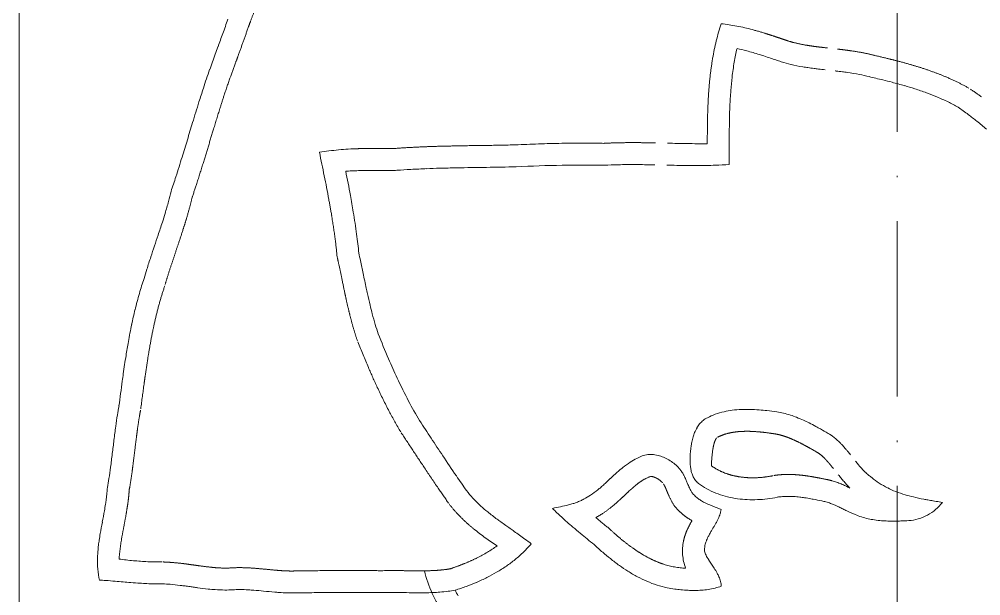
# Model space of a CAD drawing. Header units: millimetres. Extents: x 1200 to 1320, y 145 to 325.
# Drawn here: x 1200 to 1265.7, y 240 to 279.4 of the extents above; entities that cross this region are included whole.
import ezdxf

# ---------------------------------------------------------------- set-up
doc = ezdxf.new("R2010")
doc.units = ezdxf.units.MM
doc.linetypes.add('ACAD_ISO10W100', pattern=[18, 12, -3, 0, -3])
doc.layers.get('0').update_dxf_attribs({"lineweight": 0, "true_color": 0xffffff})
doc.layers.add('1', color=2, linetype='ACAD_ISO10W100', lineweight=13, true_color=0xffff00)
doc.layers.add('2', color=5, linetype='Continuous', lineweight=13, true_color=0x0000ff)

msp = doc.modelspace()

# ---------------------------------------------------------------- linework, layer by layer
msp.add_line((1200, 216.056), (1200, 325.006))
for centre, radius, start, end in [((1414.594, 207.435), 212.866, 160.23896, 160.5203), ((1096.867, 319.821), 124.152, 340.07338, 340.5203), ((1178.309, 290.297), 37.523, 339.26043, 340.07338), ((1264.682, 273.771), 16.038, 166.91174, 170.28032), ((1246.37, 264.828), 12.86, 74.88599, 77.92209), ((1254.706, 261.312), 44.187, 159.19193, 160.64392), ((1243.876, 255.594), 22.425, 72.58696, 74.88599), ((1241.285, 247.333), 31.083, 71.99122, 72.58696), ((1230.792, 215.056), 65.022, 71.57933, 71.99122), ((1198.951, 119.452), 165.789, 71.44272, 71.57933), ((1268.388, 273.137), 19.798, 170.28032, 173.31214), ((1282.904, 369.531), 98.006, 251.44272, 251.67382), ((1254.759, 284.854), 8.774, 252.27835, 256.76752), ((1255.718, 288.928), 12.96, 256.76752, 260.46097), ((1256.245, 292.069), 16.145, 260.4617, 261.68635), ((1257.31, 299.356), 23.508, 261.68635, 262.70122), ((1257.988, 304.645), 28.841, 262.70122, 263.29857), ((1272.919, 254.914), 63.492, 160.64392, 161.85522), ((1271.062, 272.823), 22.49, 173.31214, 175.63166), ((1262.526, 343.271), 67.732, 263.29857, 263.68836), ((1253.825, 258.388), 17.592, 83.43471, 83.66472), ((1253.813, 258.281), 17.7, 83.43447, 83.66465), ((1251.427, 237.553), 38.564, 82.79024, 83.43447), ((1253.501, 253.946), 22.041, 81.93808, 82.79024), ((1254.268, 259.359), 16.574, 78.98476, 81.93808), ((1255.495, 265.666), 10.148, 75.21032, 78.98507), ((1236.713, 183.692), 94.242, 76.30459, 76.89189), ((1248.967, 233.979), 42.484, 75.42993, 76.30462), ((1250.915, 241.471), 34.742, 73.97615, 75.42993), ((1253.874, 251.775), 24.022, 72.22779, 73.97615), ((1286.329, 250.519), 77.603, 161.85522, 162.58229), ((1280.194, 272.125), 31.648, 175.63166, 177.58694), ((1254.832, 254.765), 20.882, 69.87762, 72.22779), ((1256.388, 259.013), 16.358, 67.22224, 69.87762), ((1256.992, 260.45), 14.8, 63.96477, 67.22224), ((1378.91, 221.474), 174.633, 162.58229, 163.06696), ((1286.975, 271.84), 38.436, 177.58712, 178.81671), ((1258.001, 262.516), 12.5, 60.42027, 63.96477), ((1249.571, 252.35), 25.608, 53.32199, 55.23697), ((1253.055, 257.028), 19.775, 51.14277, 53.32199), ((1767.764, 103.087), 581.109, 163.066961, 163.188329), ((1325.273, 271.049), 76.742, 178.81671, 179.68689), ((1254.373, 258.664), 17.673, 48.40048, 51.14277), ((1419.078, 270.536), 170.548, 179.68689, 180.02122), ((1025.351, 327.399), 194.451, 342.82562, 343.18833), ((1099.565, 270.418), 148.965, 359.63845, 0.02122), ((1105.05, 302.768), 111.032, 342.09965, 342.82562), ((1241.539, 243.306), 26.16, 91.31442, 93.37363), ((1241.904, 227.394), 42.076, 89.69076, 91.31442), ((1241.834, 214.363), 55.108, 89.20715, 89.69076), ((1241.323, 177.431), 92.043, 88.83293, 89.20713), ((1246.716, 293.099), 23.691, 272.07156, 274.38313), ((1223.385, 256.272), 12.783, 93.00709, 94.79605), ((1102.986, 245.061), 121.71, 10.56036, 11.34824), ((1223.667, 250.902), 18.16, 91.50621, 93.00709), ((1223.772, 246.936), 22.128, 90.58609, 91.50621), ((1224.029, 221.783), 47.282, 89.95665, 90.58611), ((1223.967, 140.014), 129.051, 89.76246, 89.95665), ((1224.772, 334.106), 65.043, 269.76246, 270.14775), ((1224.849, 304.197), 35.134, 270.14777, 270.96829), ((1225.119, 288.234), 19.169, 270.96829, 272.07915), ((1229.532, 218.602), 50.613, 93.14165, 94.21227), ((1230.476, 201.402), 67.839, 92.21691, 93.14165), ((1230.961, 188.876), 80.374, 91.5847, 92.21686), ((1232.501, 133.192), 136.079, 91.09886, 91.5847), ((1235.683, -32.698), 302.001, 90.71171, 91.09886), ((1230.074, 418.84), 149.573, 270.71171, 271.4934), ((1238.768, 172.426), 97.011, 90.97734, 92.83376), ((1238.509, 187.613), 81.822, 88.95594, 90.97734), ((1241.36, 179.22), 90.254, 88.67727, 88.83294), ((1247.585, 408.383), 138.992, 268.63078, 269.1935), ((1246.247, 313.341), 43.94, 269.19347, 270.19426), ((1246.274, 305.318), 35.917, 270.19426, 272.07156), ((1151.292, 287.831), 62.438, 341.13154, 342.09965), ((1191.36, 271.994), 19.507, 345.01018, 347.10166), ((1183.393, 274.127), 27.754, 343.25681, 345.01018), ((1165.192, 256.658), 58.432, 9.42326, 10.56036), ((1175.452, 258.361), 48.031, 7.58746, 9.42315), ((1139.576, 288.085), 73.742, 341.46614, 342.18934), ((1177.558, 275.882), 33.847, 342.18934, 343.25681), ((1005.068, 333.179), 215.607, 341.25868, 341.46614), ((1189.376, 260.216), 33.985, 5.40511, 7.58746), ((1297.692, 233.896), 93.401, 161.25868, 161.73757), ((1258.032, 246.983), 51.637, 161.73757, 162.7312), ((1182.031, 254.037), 42.234, 12.12288, 12.83216), ((1101.999, 236.846), 124.091, 11.70909, 12.12288), ((1235.984, 253.837), 28.549, 162.7312, 164.06753), ((1229.449, 254.493), 22.114, 161.0519, 163.78975), ((1555.643, 330.867), 339.194, 191.70909, 191.88371), ((1269.821, 270.719), 47.112, 191.88371, 192.35226), ((1234.006, 253.168), 26.86, 163.78975, 166.27395), ((1265.927, 269.867), 43.126, 192.35222, 193.41047), ((1249.601, 265.974), 26.341, 193.41047, 194.76454), ((1237.172, 252.395), 30.12, 166.27395, 168.23241), ((1245.763, 264.963), 22.373, 194.76454, 196.70754), ((1247.197, 250.306), 40.36, 168.23241, 169.92426), ((1240.566, 263.403), 16.947, 196.70754, 198.94009), ((1293.416, 285.391), 74.162, 201.75637, 203.18868), ((1254.53, 249.003), 47.807, 169.92426, 171.08482), ((1286.355, 244.011), 80.022, 171.08482, 171.98185), ((1266.158, 273.714), 44.508, 203.18868, 205.03761), ((1284.656, 244.25), 78.307, 171.98185, 172.35486), ((2081.663, 137.268), 882.462, 172.354863, 172.465978), ((1259.885, 270.784), 37.584, 205.03761, 207.72622), ((1251.539, 266.398), 28.156, 207.72622, 210.83261), ((1228.871, 248.779), 22.446, 169.23419, 170.83779), ((1249.15, 248.033), 4.641, 109.82084, 117.05843), ((1249.36, 247.45), 5.261, 103.02337, 109.82084), ((1249.479, 246.939), 5.786, 97.39033, 103.02337), ((1249.681, 245.379), 7.359, 92.39591, 97.39033), ((1249.727, 244.286), 8.452, 88.62714, 92.39591), ((1249.649, 241.036), 11.704, 85.42453, 88.62714), ((1249.467, 238.761), 13.986, 83.26393, 85.42453), ((1248.358, 229.375), 23.437, 81.59492, 83.26393), ((1250.999, 247.21), 5.408, 76.80468, 81.6537), ((1250.771, 246.24), 6.404, 72.34888, 76.80468), ((1240.903, 246.838), 34.634, 170.83779, 172.12875), ((741.742, -69.522), 582.393, 33.363509, 33.505202), ((1247.966, 250.53), 1.896, 140.32548, 149.89905), ((1247.821, 250.65), 1.708, 128.69122, 140.32548), ((1247.777, 250.705), 1.637, 116.80674, 128.69122), ((1250.553, 245.553), 7.125, 68.76335, 72.34888), ((1249.76, 243.514), 9.312, 65.62729, 68.76335), ((1249.117, 242.094), 10.871, 63.37161, 65.62729), ((1246.585, 237.045), 16.52, 61.54185, 63.37161), ((1357.959, 231.946), 152.634, 172.79058, 173.13749), ((1248.136, 245.838), 41.936, 172.12875, 172.79058), ((1249.044, 249.991), 3.104, 158.09736, 163.80881), ((1248.561, 250.185), 2.583, 149.89905, 158.09736), ((1244.794, 233.74), 20.278, 60.54221, 61.54185), ((1225.92, 200.322), 58.659, 59.95446, 60.54221), ((1253.592, 248.179), 3.377, 51.54104, 59.83185), ((1452.667, 398.598), 268.812, 213.36351, 213.67049), ((1251.498, 249.366), 5.638, 168.49431, 171.48753), ((1250.491, 249.571), 4.611, 163.80881, 168.49431), ((1252.729, 247.092), 4.765, 44.56324, 51.54104), ((1251.892, 246.268), 5.94, 42.2285, 44.56324), ((1013.955, 273.347), 193.852, 352.85488, 353.13749), ((1258.371, 249.134), 12.518, 176.8956, 178.60656), ((1255.797, 248.722), 9.985, 171.48753, 173.73668), ((1249.87, 244.432), 8.67, 40.29609, 42.2285), ((1248.344, 243.138), 10.672, 39.15578, 40.29609), ((1237.591, 234.382), 24.539, 38.4038, 39.15578), ((1163.252, 254.631), 43.387, 352.2575, 352.85488), ((1351.492, 331.197), 147.242, 213.67049, 214.31416), ((1245.062, 244.009), 6.091, 122.77533, 128.68185), ((1243.978, 245.694), 4.088, 115.56353, 122.77533), ((1243.138, 247.928), 1.722, 109.12329, 122.44277), ((1243.15, 247.893), 1.759, 95.94425, 109.12329), ((1243.165, 247.751), 1.902, 84.40893, 95.94425), ((1243.125, 247.345), 2.31, 73.94405, 84.40893), ((1243.058, 247.112), 2.552, 65.198, 73.94405), ((1242.913, 246.799), 2.897, 56.99056, 65.198), ((1242.873, 246.737), 2.971, 49.12103, 56.99056), ((1251.15, 249.309), 5.295, 178.60656, 181.23744), ((1250.116, 249.287), 4.261, 181.23744, 185.86697), ((1268.867, 258.63), 15.034, 218.81325, 219.97764), ((1169.948, 253.721), 36.629, 351.03126, 352.2575), ((1248.896, 239.444), 12.054, 130.55565, 132.06126), ((1246.119, 242.689), 7.782, 128.68185, 130.55565), ((1242.982, 246.863), 2.804, 41.02027, 49.12103), ((1243.912, 247.567), 1.643, 36.04653, 43.78658), ((1243.416, 247.206), 2.256, 29.44291, 36.04653), ((1248.537, 249.125), 2.674, 185.86697, 191.71209), ((1248.034, 249.02), 2.16, 191.71209, 200.63307), ((1263.809, 254.389), 8.433, 219.97764, 221.53236), ((1262.762, 253.462), 7.035, 221.53236, 223.87758), ((1261.404, 252.156), 5.152, 223.87758, 226.61824), ((1183.158, 251.636), 23.256, 349.49231, 351.03126), ((1296.738, 293.827), 80.95, 214.31417, 215.18225), ((1188.184, 303.497), 76.198, 312.96288, 313.25871), ((1275.186, 211.04), 50.757, 132.83957, 133.25871), ((1250.683, 237.464), 14.72, 132.06126, 132.83957), ((1242.966, 246.952), 2.772, 25.52744, 29.44291), ((1239.507, 245.3), 6.606, 22.99108, 25.52744), ((1230.617, 241.528), 16.263, 22.56668, 22.99108), ((1247.421, 248.79), 1.505, 200.63307, 211.32413), ((1247.28, 248.704), 1.339, 211.32413, 224.58022), ((1261.013, 251.742), 4.581, 226.61824, 230.11666), ((1260.509, 251.139), 3.796, 230.11666, 233.96012), ((1261.52, 251.913), 5.029, 229.836, 236.9367), ((1196.865, 247.899), 9.173, 354.53204, 356.84747), ((1236.099, 251.38), 6.936, 217.2151, 222.76876), ((1235.52, 252.188), 6.382, 303.51247, 309.18172), ((1234.33, 253.649), 8.267, 309.18172, 310.92889), ((1231.061, 257.419), 13.257, 310.92889, 312.30858), ((1229.5, 259.134), 15.576, 312.30858, 312.96288), ((1272.711, 259.022), 29.322, 202.56668, 202.80206), ((1255.993, 251.993), 11.186, 202.80206, 203.53366), ((1250.574, 249.633), 5.275, 203.53366, 204.59904), ((1249.208, 249.008), 3.773, 204.59904, 208.76744), ((1247.787, 248.227), 2.151, 208.76744, 214.28847), ((1247.264, 248.688), 1.318, 224.58022, 237.94511), ((1249.533, 251.945), 5.285, 235.84173, 243.07459), ((1249.755, 252.382), 5.776, 243.07459, 249.99329), ((1261.953, 252.579), 5.824, 236.9367, 243.53453), ((1262.257, 253.189), 6.505, 243.53453, 248.81549), ((1263.058, 255.256), 8.722, 248.81549, 253.37575), ((1191.706, 248.47), 14.364, 351.12195, 352.52295), ((1193.869, 248.186), 12.183, 352.52295, 354.53204), ((1237.6, 252.768), 8.981, 222.76876, 227.64906), ((1236.786, 249.908), 3.767, 290.26196, 294.79747), ((1237.106, 249.216), 3.004, 294.79747, 299.87677), ((1236.737, 250.351), 4.178, 296.50434, 303.51247), ((1247.544, 248.252), 1.972, 218.85646, 226.81741), ((1247.814, 248.539), 2.365, 226.81741, 234.08466), ((1248.026, 248.833), 2.728, 234.08466, 239.49388), ((1248.732, 250.031), 4.118, 239.49388, 243.89585), ((1249.87, 252.698), 6.112, 249.99329, 256.20631), ((1250.048, 253.425), 6.861, 256.20631, 262.07023), ((1250.103, 253.82), 7.259, 262.07023, 267.33251), ((1250.136, 254.521), 7.961, 267.33251, 272.35719), ((1250.124, 254.805), 8.246, 272.35719, 277.05849), ((1250.088, 255.094), 8.537, 277.05849, 281.6789), ((1252.498, 242.489), 4.3, 94.23872, 99.11489), ((1252.563, 241.611), 5.18, 89.79637, 94.23872), ((1252.56, 240.962), 5.829, 86.31021, 89.79637), ((1252.427, 238.89), 7.905, 83.31683, 86.31021), ((1252.25, 237.378), 9.428, 81.28847, 83.31683), ((1251.264, 230.946), 15.935, 79.72835, 81.28847), ((1251.42, 231.807), 15.06, 79.08765, 79.72835), ((1218.17, 59.342), 190.701, 78.9076, 79.08765), ((1254.269, 243.351), 3.184, 74.15733, 79.32388), ((1263.525, 256.821), 10.355, 253.37575, 256.54107), ((1264.95, 262.776), 16.478, 256.54107, 259.05015), ((1265.829, 267.318), 21.105, 259.05015, 259.8329), ((1267.863, 278.659), 32.626, 259.8329, 260.46245), ((1268.924, 284.977), 39.033, 260.46245, 260.78413), ((1161.975, 253.529), 44.524, 348.99355, 350.02033), ((1182.945, 249.839), 23.231, 350.02033, 351.12195), ((1238.706, 253.982), 10.623, 227.64906, 231.01855), ((1240.298, 229.613), 16.8, 101.32119, 103.24638), ((1250.013, 259.523), 19.179, 224.98525, 227.50335), ((1234.827, 256.937), 11.067, 281.32119, 284.24378), ((1235.92, 252.632), 6.626, 284.24378, 286.939), ((1236.581, 250.464), 4.359, 286.939, 290.26196), ((1249.186, 250.956), 5.149, 243.89585, 246.37274), ((1252.262, 257.989), 12.824, 246.37274, 247.94205), ((1260.872, 279.239), 35.753, 247.94205, 248.17195), ((1233.542, 211.005), 37.751, 67.95422, 68.17195), ((1241.334, 230.245), 16.993, 67.38549, 67.95422), ((1244.658, 238.226), 8.347, 66.57402, 67.38549), ((1246.104, 246.179), 1.896, 345.51097, 351.08929), ((1253.978, 242.326), 4.25, 69.68594, 74.15733), ((1253.684, 241.53), 5.099, 66.74104, 69.68594), ((1251.965, 237.532), 9.45, 64.578, 66.74104), ((1248.433, 230.1), 17.679, 63.57522, 64.578), ((1271.53, 276.578), 34.222, 243.57522, 244.09326), ((1260.538, 248.337), 3.222, 298.63551, 310.64213), ((1260.566, 248.304), 3.178, 310.64213, 322.73178), ((1286.479, 393.171), 148.642, 260.78413, 260.94898), ((1243.332, 259.698), 17.976, 231.01912, 233.60913), ((1247.095, 264.805), 24.32, 233.60913, 234.32769), ((1256.872, 267.009), 29.332, 227.50335, 229.53947), ((1243.734, 247.165), 4.469, 331.16671, 333.26836), ((1244.447, 246.806), 3.671, 333.26836, 336.5509), ((1245.42, 246.384), 2.61, 336.5509, 340.44392), ((1245.715, 246.28), 2.297, 340.44392, 345.51097), ((1262.103, 257.171), 12.646, 244.09326, 245.75952), ((1259.331, 251.014), 5.894, 245.75952, 248.20043), ((1258.971, 249.84), 4.671, 246.9574, 252.44014), ((1259.198, 250.557), 5.424, 252.44014, 257.52822), ((1259.317, 251.096), 5.975, 257.52822, 261.71756), ((1259.547, 252.678), 7.574, 261.71756, 265.43823), ((1260.61, 248.13), 3.001, 273.64892, 286.3147), ((1260.562, 248.293), 3.171, 286.3147, 298.63551), ((1240.165, 238.321), 35.131, 168.99355, 170.29484), ((1258.998, 281.385), 44.73, 234.32769, 234.85752), ((1280.91, 312.514), 82.798, 234.85752, 235.10616), ((1139.156, 109.268), 164.999, 54.98139, 55.10616), ((1139.111, 109.204), 165.077, 54.98143, 55.10615), ((1261.048, 271.905), 35.766, 229.53947, 230.60461), ((1276.381, 227.192), 33.799, 148.90243, 149.23103), ((1234.317, 252.564), 15.325, 328.90243, 329.62716), ((1240.354, 249.026), 8.328, 329.62716, 331.16671), ((1259.635, 253.775), 8.675, 265.43823, 268.24939), ((1259.74, 257.221), 12.122, 268.24939, 270.6274), ((1259.713, 259.697), 14.598, 270.6274, 272.1781), ((1259.255, 271.727), 26.637, 272.1781, 273.32607), ((1225.576, 240.816), 20.331, 170.29484, 171.54141), ((1209.257, 209.314), 42.837, 53.78593, 54.98139), ((1225.209, 231.098), 15.837, 51.8198, 53.78599), ((1314.813, 337.371), 120.48, 230.60461, 231.18496), ((1249.676, 242.727), 2.896, 154.89713, 158.35985), ((1250.924, 242.142), 4.274, 152.04705, 154.89713), ((1251.83, 241.661), 5.3, 150.36288, 152.04705), ((1257.424, 238.479), 11.735, 149.23103, 150.36288), ((1216.585, 242.101), 11.248, 173.09191, 175.26011), ((1218.465, 241.873), 13.142, 171.54141, 173.09191), ((1228.87, 248.776), 8.056, 314.16866, 319.53086), ((1254.682, 260.021), 22.58, 227.04393, 229.04629), ((1248.541, 243.064), 1.708, 174.45329, 180.83163), ((1248.676, 243.051), 1.843, 168.31358, 174.45329), ((1248.818, 243.022), 1.988, 163.05003, 168.31358), ((1249.311, 242.872), 2.504, 158.35985, 163.05003), ((1212.639, 242.371), 7.292, 177.73867, 184.42323), ((1213.954, 242.319), 8.607, 175.26011, 177.73867), ((1228.337, 249.324), 8.821, 309.04221, 314.16767), ((1250.865, 255.624), 16.757, 229.04629, 231.37067), ((1249.622, 254.069), 14.766, 231.37067, 234.38723), ((1248.886, 243.733), 2.166, 198.67545, 206.19374), ((1250.501, 244.528), 3.966, 206.19374, 211.74793), ((1227.222, 250.872), 10.73, 300.21953, 304.48001), ((1227.999, 249.742), 9.358, 304.48001, 309.04221), ((1247.827, 251.562), 11.683, 234.38723, 237.77868), ((1253.334, 246.281), 7.298, 211.74793, 214.37319), ((1232.369, 231.94), 18.103, 33.31499, 34.37319), ((1242.549, 238.631), 5.921, 29.42838, 33.31499), ((1210.947, 242.24), 5.595, 184.42323, 192.05582), ((1225.911, 253.376), 13.557, 293.1618, 296.55155), ((1226.799, 251.599), 11.571, 296.55056, 300.21953), ((1247.201, 250.569), 10.51, 237.77868, 241.97276), ((1246.347, 248.965), 8.692, 241.97276, 246.58476), ((1245.428, 240.255), 2.615, 23.57891, 29.42838), ((1245.857, 240.442), 2.147, 14.14983, 23.57891), ((1203.594, 210.337), 30.792, 85.68977, 86.49588), ((1200.707, 172.037), 69.201, 85.15205, 85.68977), ((1187.274, 13.66), 228.146, 85.01611, 85.15205), ((1213.845, 318.352), 77.702, 265.01611, 265.41528), ((1211.171, 285.012), 44.255, 265.41528, 266.21671), ((1209.89, 265.628), 24.828, 266.21671, 267.28668), ((1209.698, 261.595), 20.791, 267.28668, 268.89213), ((1209.593, 256.128), 15.323, 268.89213, 270.76222), ((1209.525, 231.054), 9.756, 85.36124, 88.40762), ((1208.923, 223.635), 17.2, 83.06702, 85.36124), ((1208.101, 216.871), 24.014, 82.48514, 83.06702), ((1204.404, 188.848), 52.279, 82.09077, 82.48514), ((1190.685, 90.094), 151.982, 81.97697, 82.09077), ((1221.177, 306.428), 66.491, 261.97697, 262.23709), ((1216.051, 268.822), 28.537, 262.23709, 263.69875), ((1224.529, 256.947), 17.387, 287.6345, 290.2829), ((1225.455, 254.441), 14.715, 290.2829, 293.1618), ((1246.079, 248.345), 8.017, 246.58476, 251.99795), ((1245.789, 247.454), 7.079, 251.99795, 257.75865), ((1246.478, 244.76), 4.373, 284.28089, 290.19761), ((1246.283, 240.55), 1.708, 3.57457, 14.14983), ((1214.277, 252.762), 12.379, 263.69875, 265.91806), ((1214.116, 250.502), 10.114, 265.91806, 269.6363), ((1214.097, 247.522), 7.134, 269.6363, 274.06378), ((1215.042, 232.616), 7.803, 89.75422, 93.23094), ((1215.026, 228.777), 11.642, 86.908, 89.75422), ((1214.884, 226.143), 14.28, 85.35699, 86.908), ((1212.616, 198.216), 42.298, 84.45582, 85.35699), ((1227.443, 350.966), 111.169, 264.45582, 264.84927), ((1218.888, 256.058), 15.877, 264.84927, 265.8904), ((1218.785, 254.624), 14.439, 265.8904, 268.22941), ((1218.613, 249.075), 8.887, 268.22941, 271.21102), ((1221.024, 131.752), 108.461, 90.45242, 91.17431), ((1222.065, -0.119), 240.336, 89.96747, 90.45242), ((1221.775, -511.89), 752.107, 89.83794, 89.96747), ((1224.702, 523.204), 282.992, 269.83794, 270.18219), ((1225.781, 215.464), 24.75, 89.63416, 90.41292), ((1225.225, 128.525), 111.692, 89.26757, 89.63416), ((1227.773, 327.781), 87.58, 269.26757, 269.7186), ((1227.461, 264.295), 24.094, 269.7186, 270.57852), ((1227.504, 260.036), 19.834, 270.57852, 272.26338), ((1227.783, 252.97), 12.763, 272.26338, 274.36378), ((1227.92, 251.17), 10.958, 274.36378, 277.28547), ((1228.231, 248.74), 8.508, 277.28547, 280.60136), ((1235.121, 243.069), 5.966, 206.81827, 210.99654), ((1247.4, 259.43), 19.149, 260.64679, 262.20161), ((1246.469, 252.632), 12.288, 262.20161, 264.14262), ((1246.283, 250.812), 10.458, 264.14262, 266.893), ((1246.139, 248.169), 7.812, 266.893, 270.07549), ((1246.14, 247.251), 6.893, 270.07549, 274.1806), ((1246.24, 245.884), 5.523, 274.1806, 278.76714), ((1246.315, 245.402), 5.035, 278.76714, 284.28089)]:
    msp.add_arc(centre, radius, start, end)
at = {"layer": '1'}
msp.add_line((1260, 145.006), (1260, 325.006), dxfattribs=at)
for centre, radius, start, end in [((1247.118, 267.668), 33.387, 158.21599, 159.59351), ((1414.594, 207.435), 211.366, 160.23896, 160.5203), ((1252.326, 265.73), 38.944, 159.59351, 160.23896), ((1264.682, 273.771), 17.538, 162.3184, 170.28043), ((1246.37, 264.828), 14.36, 74.88599, 83.5919), ((1243.876, 255.594), 23.925, 72.58697, 74.88599), ((1241.285, 247.333), 32.583, 71.99123, 72.58697), ((1230.792, 215.057), 66.522, 71.57933, 71.99123), ((1198.951, 119.452), 167.289, 71.44272, 71.57933), ((1282.904, 369.532), 96.506, 251.44272, 251.67382), ((1096.867, 319.821), 125.652, 340.07338, 340.5203), ((1254.759, 284.854), 7.274, 252.27835, 256.76752), ((1255.718, 288.928), 11.46, 256.76752, 260.46097), ((1256.245, 292.068), 14.643, 260.46097, 261.68573), ((1257.309, 299.351), 22.004, 261.68573, 262.70074), ((1257.987, 304.639), 27.335, 262.70074, 263.29826), ((1262.521, 343.23), 66.191, 263.29826, 263.68824), ((1253.825, 258.388), 19.092, 83.43471, 83.66472), ((1251.426, 237.543), 40.075, 82.7906, 83.43471), ((1178.309, 290.297), 39.023, 339.26043, 340.07338), ((1268.388, 273.137), 21.298, 170.28043, 173.31234), ((1253.5, 253.943), 23.544, 81.93853, 82.7906), ((1254.267, 259.358), 18.075, 78.98507, 81.93853), ((1255.495, 265.666), 11.648, 75.21032, 78.98507), ((1236.712, 183.691), 95.743, 76.30462, 76.89189), ((1248.967, 233.979), 43.984, 75.42993, 76.30462), ((1254.706, 261.312), 42.687, 159.19193, 160.64392), ((1250.915, 241.471), 36.242, 73.97615, 75.42993), ((1253.874, 251.775), 25.522, 72.22779, 73.97615), ((1254.832, 254.765), 22.382, 69.87762, 72.22779), ((1272.919, 254.914), 61.992, 160.64392, 161.85522), ((1271.063, 272.823), 23.991, 173.31234, 175.63185), ((1256.388, 259.013), 17.858, 67.22224, 69.87762), ((1256.992, 260.45), 16.3, 63.96477, 67.22224), ((1258.001, 262.516), 14, 60.42027, 63.96477), ((1286.329, 250.519), 76.103, 161.85522, 162.58229), ((1280.195, 272.125), 33.149, 175.63185, 177.58712), ((1249.571, 252.35), 27.108, 53.32199, 55.23697), ((1286.975, 271.84), 39.936, 177.58712, 178.81671), ((1378.91, 221.474), 173.133, 162.58229, 163.06696), ((1325.273, 271.049), 78.242, 178.81671, 180.11467), ((1767.764, 103.087), 579.609, 163.066961, 163.188329), ((1235.683, -32.677), 303.479, 90.7117, 91.09888), ((1230.074, 418.841), 148.074, 270.7117, 271.4934), ((1238.768, 172.426), 98.511, 90.97734, 92.83376), ((1238.509, 187.613), 83.322, 88.95594, 90.97734), ((1241.539, 243.306), 27.66, 91.31442, 93.37363), ((1241.904, 227.394), 43.576, 89.69076, 91.31442), ((1241.834, 214.363), 56.608, 89.20715, 89.69076), ((1241.323, 177.432), 93.542, 88.83294, 89.20715), ((1241.36, 179.22), 91.754, 88.67727, 88.83294), ((1247.585, 408.385), 137.494, 268.63078, 269.76925), ((1025.351, 327.399), 195.951, 342.82562, 343.18833), ((1223.667, 250.902), 19.66, 91.50625, 99.22711), ((1102.988, 245.062), 120.208, 10.56032, 12.12371), ((1223.772, 246.936), 23.628, 90.58611, 91.50625), ((1224.029, 221.783), 48.782, 89.95665, 90.58611), ((1223.967, 140.014), 130.551, 89.76246, 89.95665), ((1224.772, 334.106), 63.543, 269.76246, 270.14775), ((1224.849, 304.198), 33.634, 270.14775, 270.96828), ((1225.119, 288.234), 17.669, 270.96828, 272.07915), ((1229.532, 218.602), 52.113, 93.14165, 94.21227), ((1230.476, 201.402), 69.339, 92.21691, 93.14165), ((1230.961, 188.878), 81.873, 91.58473, 92.21691), ((1232.501, 133.197), 137.574, 91.09888, 91.58473), ((1105.05, 302.768), 112.532, 342.09965, 342.82562), ((1151.292, 287.831), 63.938, 341.13154, 342.09965), ((1191.36, 271.994), 21.007, 345.01018, 347.10166), ((1165.193, 256.658), 56.931, 9.42315, 10.56032), ((1183.393, 274.127), 29.254, 343.25681, 345.01018), ((1177.558, 275.882), 35.347, 342.18934, 343.25681), ((1175.452, 258.361), 46.531, 7.58746, 9.42315), ((1139.576, 288.085), 75.242, 341.46614, 342.18934), ((1189.376, 260.216), 32.485, 5.23377, 7.58746), ((1005.068, 333.179), 217.107, 341.25868, 341.46614), ((1297.692, 233.896), 91.901, 161.25868, 161.73757), ((1182.031, 254.037), 40.734, 12.12288, 12.96942), ((1258.032, 246.983), 50.137, 161.73757, 162.7312), ((1101.999, 236.846), 122.591, 11.70909, 12.12288), ((1235.984, 253.837), 27.049, 162.7312, 164.06753), ((1555.643, 330.867), 340.694, 191.70909, 191.88371), ((1229.449, 254.493), 20.614, 161.0519, 163.78975), ((1269.821, 270.719), 48.612, 191.88371, 192.35226), ((1265.927, 269.866), 44.625, 192.35226, 193.41051), ((1234.006, 253.168), 25.36, 163.78975, 166.27395), ((1237.172, 252.395), 28.62, 166.27395, 168.23241), ((1249.6, 265.974), 27.841, 193.41051, 194.76458), ((1245.763, 264.963), 23.873, 194.76458, 196.70757), ((1247.197, 250.306), 38.86, 168.23241, 169.92426), ((1240.566, 263.403), 18.447, 196.70757, 198.94009), ((1254.53, 249.003), 46.307, 169.92426, 171.08482), ((1293.417, 285.391), 75.662, 201.75637, 203.18865), ((1286.355, 244.011), 78.522, 171.08482, 171.98185), ((1266.158, 273.714), 46.008, 203.18865, 205.03752), ((2081.663, 137.268), 880.962, 172.354863, 172.465978), ((1284.656, 244.25), 76.807, 171.98185, 172.35486), ((1259.885, 270.784), 39.084, 205.03752, 207.72617), ((1228.871, 248.779), 20.946, 169.23419, 170.83779), ((1251.539, 266.398), 29.656, 207.72617, 210.83261), ((1240.903, 246.838), 33.134, 170.83779, 172.12875), ((1248.136, 245.838), 40.436, 172.12875, 172.79058), ((741.734, -69.527), 580.903, 33.363509, 33.505202), ((1249.36, 247.45), 3.761, 103.02337, 109.82084), ((1249.479, 246.939), 4.286, 97.39033, 103.02337), ((1249.681, 245.379), 5.859, 92.39591, 97.39033), ((1249.727, 244.286), 6.952, 88.62714, 92.39591), ((1249.649, 241.036), 10.204, 85.42453, 88.62714), ((1249.467, 238.761), 12.486, 83.26393, 85.42453), ((1248.358, 229.375), 21.937, 81.59492, 83.26393), ((1250.999, 247.21), 3.908, 76.80468, 81.6537), ((1357.959, 231.946), 151.134, 172.79058, 173.13749), ((1250.491, 249.571), 3.111, 163.80881, 168.49431), ((1249.044, 249.991), 1.604, 158.09736, 163.80881), ((1248.561, 250.185), 1.083, 149.89905, 158.09736), ((1247.966, 250.53), 0.396, 140.32548, 149.89905), ((1249.15, 248.033), 3.141, 109.82084, 117.05843), ((1250.771, 246.24), 4.904, 72.34888, 76.80468), ((1250.553, 245.553), 5.625, 68.76335, 72.34888), ((1249.76, 243.514), 7.812, 65.62729, 68.76335), ((1249.117, 242.094), 9.371, 63.37161, 65.62729), ((1246.585, 237.045), 15.02, 61.54185, 63.37161), ((1013.955, 273.347), 195.352, 352.85488, 353.13749), ((1452.658, 398.592), 270.301, 213.36351, 213.67051), ((1255.797, 248.722), 8.485, 171.48753, 178.94329), ((1251.498, 249.366), 4.138, 168.49431, 171.48753), ((1244.794, 233.74), 18.778, 60.54221, 61.54185), ((1225.92, 200.322), 57.159, 59.95446, 60.54221), ((1253.592, 248.179), 1.877, 51.54104, 59.83185), ((1252.729, 247.092), 3.265, 44.56324, 51.54104), ((1251.892, 246.268), 4.44, 42.2285, 44.56324), ((1249.87, 244.432), 7.17, 40.29609, 42.2285), ((1169.948, 253.721), 38.129, 351.03126, 352.2575), ((1163.252, 254.631), 44.887, 352.2575, 352.85488), ((1351.489, 331.196), 148.739, 213.67051, 214.31417), ((1249.533, 251.945), 3.785, 234.10118, 243.07459), ((1249.755, 252.382), 4.276, 243.07459, 249.99329), ((1248.344, 243.138), 9.172, 39.15578, 40.29609), ((1237.591, 234.382), 23.039, 38.4038, 39.15578), ((1183.158, 251.636), 24.756, 349.49231, 351.03126), ((1245.062, 244.009), 4.591, 122.77533, 128.68185), ((1243.978, 245.694), 2.588, 107.86249, 122.77533), ((1243.058, 247.112), 1.052, 65.198, 83.11908), ((1242.913, 246.799), 1.397, 56.99056, 65.198), ((1242.873, 246.737), 1.471, 49.12103, 56.99056), ((1242.982, 246.863), 1.304, 41.02027, 49.12103), ((1249.87, 252.698), 4.612, 249.99329, 256.20631), ((1250.048, 253.425), 5.361, 256.20631, 262.07023), ((1250.103, 253.82), 5.759, 262.07023, 267.33251), ((1250.136, 254.521), 6.461, 267.33251, 272.35719), ((1250.124, 254.805), 6.746, 272.35719, 277.05849), ((1250.088, 255.094), 7.037, 277.05849, 281.6789), ((1252.498, 242.489), 5.8, 94.23872, 99.11489), ((1252.563, 241.611), 6.68, 89.79637, 94.23872), ((1252.56, 240.962), 7.329, 86.31021, 89.79637), ((1252.427, 238.89), 9.405, 83.31683, 86.31021), ((1252.25, 237.378), 10.928, 81.28847, 83.31683), ((1251.264, 230.946), 17.435, 79.72835, 81.28847), ((1251.42, 231.807), 16.56, 79.08765, 79.72835), ((1218.17, 59.342), 192.201, 78.9076, 79.08765), ((1254.269, 243.351), 4.684, 74.15733, 79.32388), ((1253.978, 242.326), 5.75, 60.82134, 74.15733), ((1268.867, 258.63), 16.534, 218.81325, 223.03534), ((1196.865, 247.899), 10.673, 354.53204, 356.84747), ((1296.738, 293.827), 82.45, 214.31417, 215.18225), ((1275.186, 211.04), 49.257, 132.83957, 133.25871), ((1250.683, 237.464), 13.22, 132.06126, 132.83957), ((1248.896, 239.444), 10.554, 130.55565, 132.06126), ((1246.119, 242.689), 6.282, 128.68185, 130.55565), ((1243.416, 247.206), 0.756, 29.44291, 36.04653), ((1242.966, 246.952), 1.272, 25.52744, 29.44291), ((1239.507, 245.3), 5.106, 22.99108, 25.52744), ((1230.617, 241.528), 14.763, 22.56668, 22.99108), ((1272.711, 259.022), 30.822, 202.56668, 202.80206), ((1193.869, 248.186), 13.683, 352.52295, 354.53204), ((1231.061, 257.419), 14.757, 310.92889, 312.30858), ((1229.5, 259.134), 17.076, 312.30858, 312.96288), ((1188.184, 303.497), 77.698, 312.96288, 313.25871), ((1255.993, 251.993), 12.686, 202.80206, 203.53366), ((1250.574, 249.633), 6.775, 203.53366, 204.59904), ((1249.208, 249.008), 5.273, 204.59904, 212.22102), ((1182.945, 249.839), 24.731, 350.02033, 351.12195), ((1191.706, 248.47), 15.864, 351.12195, 352.52295), ((1236.099, 251.38), 8.436, 217.2151, 222.76876), ((1235.52, 252.188), 7.882, 303.51247, 309.18172), ((1234.33, 253.649), 9.767, 309.18172, 310.92889), ((1247.544, 248.252), 3.472, 216.31569, 226.81741), ((1161.975, 253.529), 46.024, 348.99355, 350.02033), ((1237.6, 252.768), 10.481, 222.76876, 227.64906), ((1236.737, 250.351), 5.678, 298.02695, 303.51247), ((1314.813, 337.371), 118.98, 230.67035, 231.21144), ((1247.814, 248.539), 3.865, 226.81741, 234.08466), ((1248.026, 248.833), 4.228, 234.08466, 241.10824), ((1240.165, 238.321), 33.631, 168.99355, 170.29484), ((1238.706, 253.982), 12.123, 227.64906, 231.01855), ((1243.331, 259.697), 19.475, 231.01855, 236.76465), ((1254.682, 260.021), 21.08, 226.8986, 229.04629), ((1249.676, 242.727), 4.396, 154.89713, 158.35985), ((1250.924, 242.142), 5.774, 148.82258, 154.89713), ((1225.576, 240.816), 18.831, 170.29484, 174.86205), ((1250.865, 255.624), 15.257, 229.04629, 231.37067), ((1248.818, 243.022), 3.488, 163.05003, 168.31358), ((1249.311, 242.872), 4.004, 158.35985, 163.05003), ((1226.799, 251.599), 10.071, 296.55056, 305.5708), ((1249.622, 254.069), 13.266, 231.37067, 234.38723), ((1247.827, 251.562), 10.183, 234.38723, 237.77868), ((1248.676, 243.051), 3.343, 168.31358, 200.5182), ((1225.911, 253.376), 12.057, 293.1611, 296.55056), ((1247.201, 250.569), 9.01, 237.77868, 241.97276), ((1246.347, 248.965), 7.192, 241.97276, 246.58476), ((1209.89, 265.628), 23.328, 262.44099, 267.28668), ((1209.698, 261.595), 19.291, 267.28668, 268.89213), ((1209.593, 256.128), 13.823, 268.89213, 270.76222), ((1209.525, 231.054), 11.256, 85.36124, 88.40762), ((1208.923, 223.635), 18.7, 83.06702, 85.36124), ((1208.101, 216.871), 25.514, 82.48514, 83.06702), ((1204.404, 188.848), 53.779, 82.09077, 82.48514), ((1190.685, 90.094), 153.482, 81.97697, 82.09077), ((1221.177, 306.428), 64.991, 261.97697, 262.23709), ((1216.051, 268.822), 27.037, 262.23709, 263.69875), ((1214.277, 252.762), 10.879, 263.69875, 265.91806), ((1214.116, 250.502), 8.614, 265.91806, 269.6363), ((1214.097, 247.522), 5.634, 269.6363, 274.06378), ((1215.042, 232.616), 9.303, 89.75422, 93.23094), ((1215.026, 228.777), 13.142, 86.908, 89.75422), ((1214.884, 226.143), 15.78, 85.35699, 86.908), ((1212.616, 198.216), 43.798, 84.45582, 85.35699), ((1224.529, 256.947), 15.887, 287.6345, 290.28258), ((1225.455, 254.441), 13.215, 290.28258, 293.1611), ((1246.079, 248.345), 6.517, 246.58476, 251.99795), ((1245.789, 247.454), 5.579, 251.99795, 267.49184), ((1227.443, 350.966), 109.669, 264.45582, 264.84927), ((1218.888, 256.058), 14.377, 264.84927, 265.8904), ((1218.785, 254.624), 12.939, 265.8904, 268.22941), ((1218.613, 249.075), 7.387, 268.22941, 271.21102), ((1221.024, 131.752), 109.961, 90.45242, 91.17431), ((1222.065, -0.119), 241.836, 89.96747, 90.45242), ((1221.775, -511.89), 753.607, 89.83794, 89.96747), ((1224.702, 523.204), 281.492, 269.83794, 270.18219), ((1225.781, 215.464), 26.25, 89.63416, 90.41292), ((1225.225, 128.525), 113.192, 89.26757, 89.63416), ((1227.773, 327.781), 86.08, 269.26757, 269.7186), ((1227.461, 264.295), 22.594, 269.7186, 270.57852), ((1227.504, 260.036), 18.334, 270.57852, 272.26338), ((1227.783, 252.97), 11.263, 272.26338, 274.36378), ((1227.92, 251.17), 9.458, 274.36378, 277.28547), ((1228.231, 248.74), 7.008, 277.28547, 280.60136)]:
    msp.add_arc(centre, radius, start, end, dxfattribs=at)
at = {"layer": '2'}
msp.add_arc((1236.549, 243.927), 9.132, 194.1105, 214.6906, dxfattribs=at)

doc.saveas('drawing.dxf')
